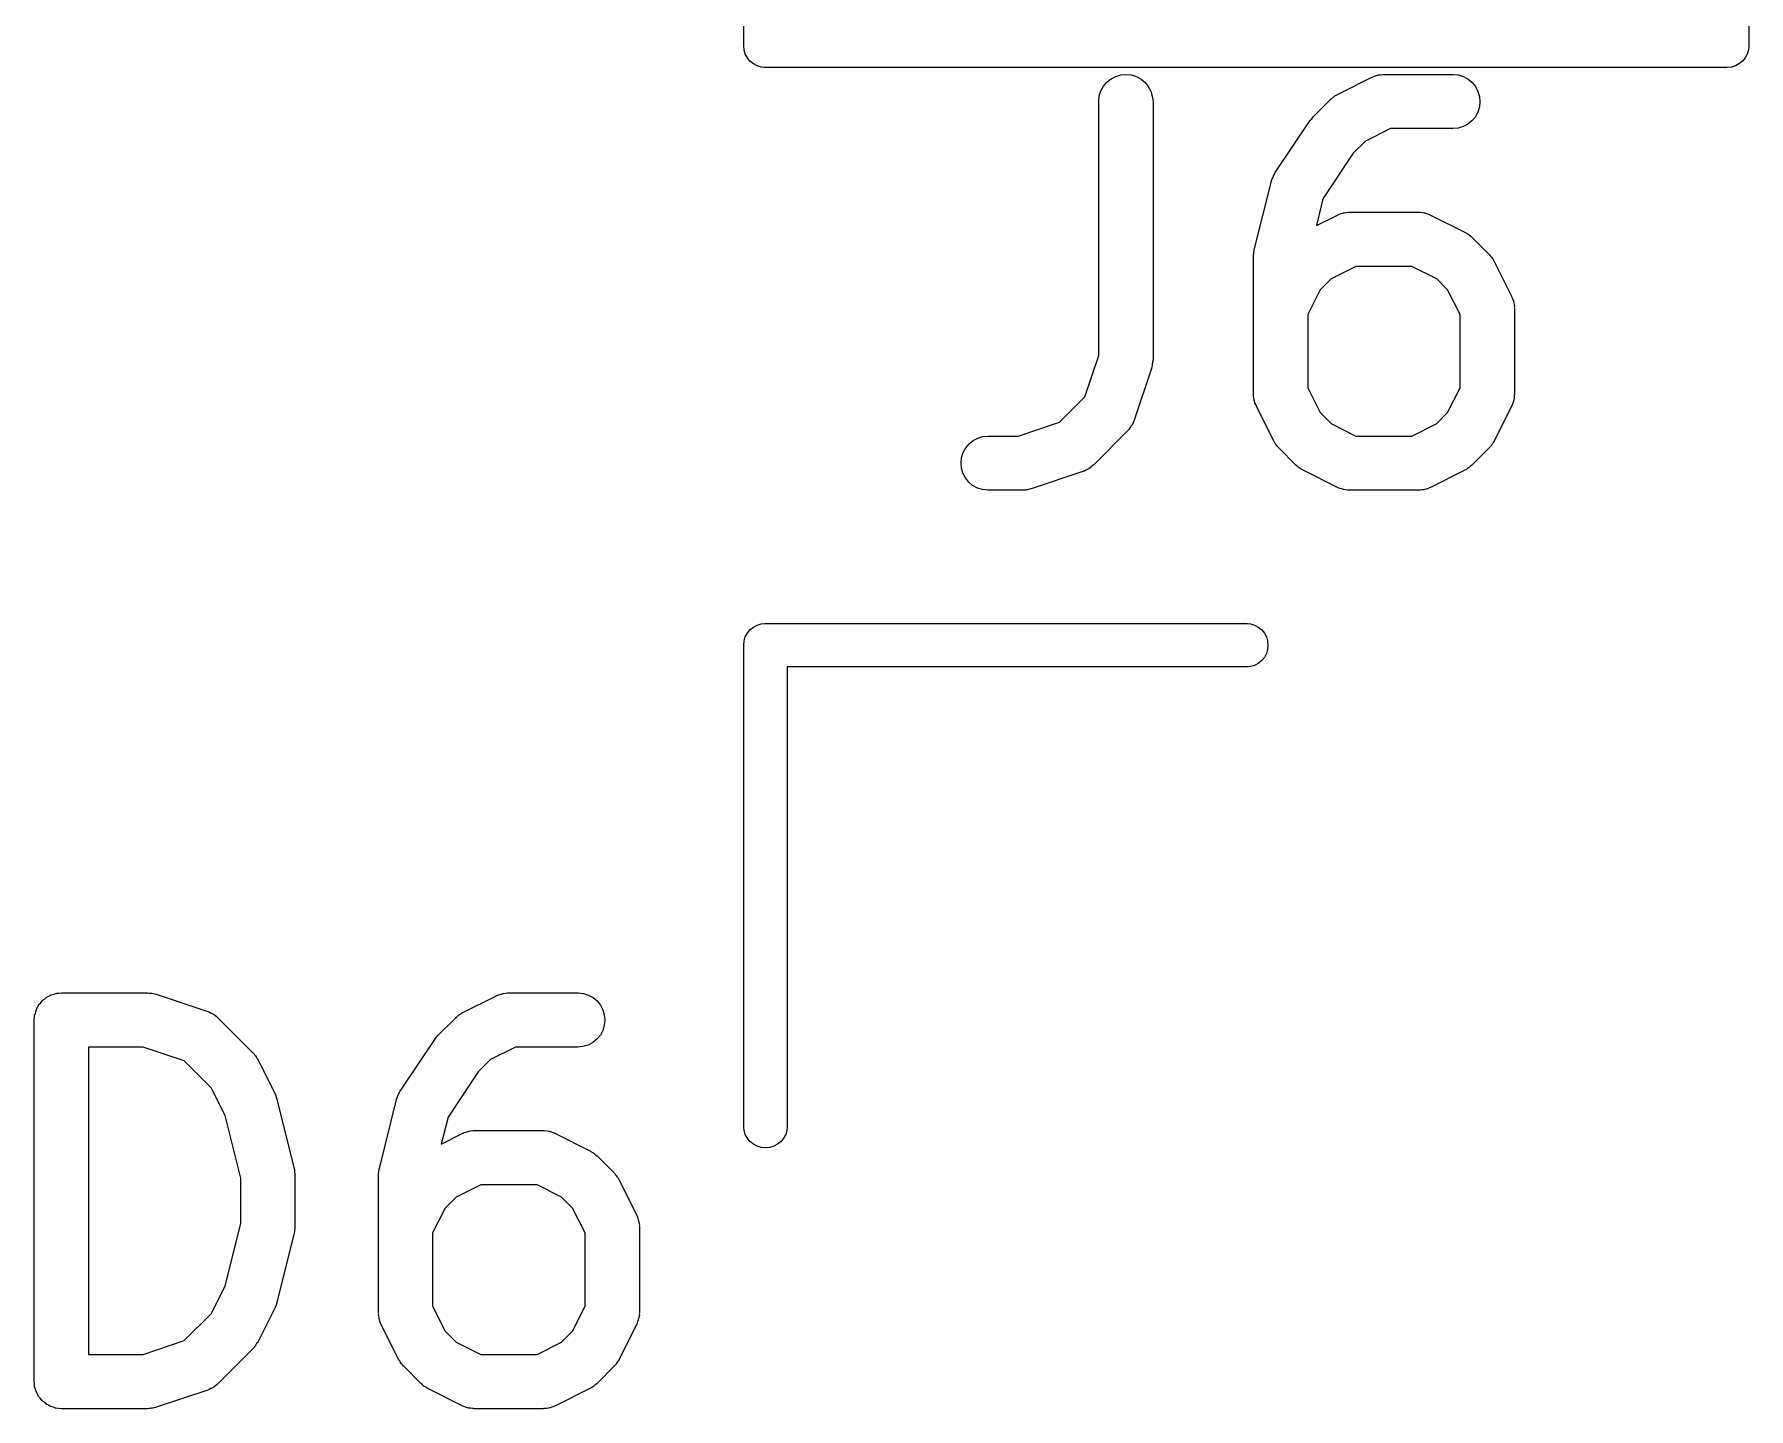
# Model space of a CAD drawing. Extents: x 96 to 150, y -148 to -38.
# Drawn here: x 139.141 to 143.884, y -90.189 to -86.388 of the extents above; entities that cross this region are included whole.
import ezdxf

# ---------------------------------------------------------------- set-up
doc = ezdxf.new("R2010")
doc.units = 0
doc.header["$MEASUREMENT"] = 0
doc.layers.add('BLACK', color=7, linetype='CONTINUOUS')

msp = doc.modelspace()

# ---------------------------------------------------------------- linework, layer by layer
at = {"layer": 'BLACK', "linetype": 'CONTINUOUS'}
for p, q in [((141.104, -86.417), (141.104, -78.7429)), ((143.884, -78.7429), (143.884, -86.4171)), ((141.104, -86.42), (141.104, -86.417)), ((143.884, -86.4171), (143.884, -86.42)), ((141.105, -86.4318), (141.104, -86.42)), ((141.108, -86.4431), (141.105, -86.4318)), ((141.114, -86.4535), (141.108, -86.4431)), ((141.121, -86.4626), (141.114, -86.4535)), ((141.131, -86.4701), (141.121, -86.4626)), ((143.867, -86.4626), (143.857, -86.4701)), ((143.874, -86.4535), (143.867, -86.4626)), ((143.88, -86.4431), (143.874, -86.4535)), ((143.883, -86.4318), (143.88, -86.4431)), ((143.884, -86.4229), (143.883, -86.4318)), ((143.884, -86.42), (143.884, -86.4229)), ((141.141, -86.4757), (141.131, -86.4701)), ((141.152, -86.4791), (141.141, -86.4757)), ((141.161, -86.48), (141.152, -86.4791)), ((141.164, -86.4803), (141.161, -86.48)), ((141.161, -86.48), (141.161, -86.48)), ((141.167, -86.48), (141.164, -86.4803)), ((143.821, -86.48), (141.167, -86.48)), ((142.108, -86.5208), (142.12, -86.5116)), ((142.12, -86.5116), (142.133, -86.5048)), ((142.133, -86.5048), (142.147, -86.5007)), ((142.147, -86.5007), (142.161, -86.4994)), ((142.161, -86.4994), (142.176, -86.5009)), ((142.176, -86.5009), (142.19, -86.5052)), ((142.19, -86.5052), (142.203, -86.5122)), ((142.203, -86.5122), (142.214, -86.5215)), ((142.746, -86.5549), (142.841, -86.5073)), ((142.841, -86.5073), (142.842, -86.5068)), ((142.842, -86.5068), (142.844, -86.5061)), ((142.844, -86.5061), (142.846, -86.505)), ((142.846, -86.505), (142.851, -86.5036)), ((142.851, -86.5036), (142.856, -86.5018)), ((142.856, -86.5018), (142.858, -86.5014)), ((142.858, -86.5014), (142.86, -86.5008)), ((142.86, -86.5008), (142.865, -86.5003)), ((142.865, -86.5003), (142.871, -86.4995)), ((142.871, -86.4995), (142.873, -86.4996)), ((142.873, -86.4996), (142.875, -86.4994)), ((142.875, -86.4994), (143.065, -86.4994)), ((143.065, -86.4994), (143.066, -86.4994)), ((143.066, -86.4994), (143.081, -86.501)), ((143.081, -86.501), (143.095, -86.5054)), ((143.095, -86.5054), (143.108, -86.5125)), ((143.824, -86.4803), (143.821, -86.48)), ((143.836, -86.4791), (143.824, -86.4803)), ((143.847, -86.4757), (143.836, -86.4791)), ((143.857, -86.4701), (143.847, -86.4757)), ((142.086, -86.5733), (142.087, -86.5588)), ((142.087, -86.5588), (142.092, -86.5448)), ((142.092, -86.5448), (142.099, -86.532)), ((142.099, -86.532), (142.108, -86.5208)), ((142.214, -86.5215), (142.223, -86.5329)), ((142.223, -86.5329), (142.23, -86.5458)), ((142.23, -86.5458), (142.234, -86.5598)), ((142.736, -86.561), (142.739, -86.5591)), ((142.739, -86.5591), (142.743, -86.5572)), ((142.743, -86.5572), (142.746, -86.5549)), ((143.108, -86.5125), (143.119, -86.5219)), ((143.119, -86.5219), (143.128, -86.5333)), ((143.128, -86.5333), (143.135, -86.5463)), ((143.135, -86.5463), (143.139, -86.5603)), ((142.086, -86.5744), (142.086, -86.5733)), ((142.086, -87.2765), (142.086, -86.5744)), ((142.234, -86.5598), (142.236, -86.5744)), ((142.236, -86.5744), (142.236, -87.2887)), ((142.679, -86.6166), (142.727, -86.569)), ((142.727, -86.5682), (142.731, -86.5656)), ((142.727, -86.569), (142.727, -86.5682)), ((142.731, -86.5656), (142.734, -86.5627)), ((142.734, -86.5627), (142.736, -86.561)), ((143.135, -86.6034), (143.128, -86.6163)), ((143.139, -86.5895), (143.135, -86.6034)), ((143.139, -86.5603), (143.14, -86.5749)), ((143.14, -86.5749), (143.139, -86.5895)), ((142.574, -86.7709), (142.67, -86.628)), ((142.67, -86.6271), (142.675, -86.6219)), ((142.67, -86.6279), (142.67, -86.6271)), ((142.67, -86.628), (142.67, -86.6279)), ((142.67, -86.6279), (142.67, -86.6279)), ((142.67, -86.6279), (142.67, -86.6279)), ((142.675, -86.6219), (142.679, -86.6166)), ((142.893, -86.6494), (142.824, -86.6836)), ((143.065, -86.6494), (142.893, -86.6494)), ((143.08, -86.648), (143.065, -86.6494)), ((143.094, -86.6437), (143.08, -86.648)), ((143.107, -86.6368), (143.094, -86.6437)), ((143.118, -86.6276), (143.107, -86.6368)), ((143.128, -86.6163), (143.118, -86.6276)), ((142.824, -86.6836), (142.79, -86.7174)), ((142.79, -86.7174), (142.706, -86.8433)), ((142.516, -86.9848), (142.564, -86.7943)), ((142.564, -86.7933), (142.566, -86.7886)), ((142.564, -86.7943), (142.564, -86.7933)), ((142.566, -86.7886), (142.568, -86.7838)), ((142.568, -86.7838), (142.569, -86.7817)), ((142.569, -86.7796), (142.572, -86.7753)), ((142.569, -86.7817), (142.569, -86.7796)), ((142.572, -86.7753), (142.574, -86.7709)), ((142.706, -86.8433), (142.688, -86.9174)), ((142.688, -86.9174), (142.746, -86.8883)), ((142.746, -86.8883), (142.747, -86.8878)), ((142.747, -86.8878), (142.749, -86.887)), ((142.749, -86.887), (142.751, -86.886)), ((142.751, -86.886), (142.756, -86.8845)), ((142.756, -86.8845), (142.761, -86.8827)), ((142.761, -86.8827), (142.763, -86.8824)), ((142.763, -86.8824), (142.765, -86.8818)), ((142.765, -86.8818), (142.77, -86.8813)), ((142.77, -86.8813), (142.775, -86.8805)), ((142.775, -86.8805), (142.778, -86.8805)), ((142.778, -86.8805), (142.78, -86.8803)), ((142.78, -86.8803), (142.97, -86.8803)), ((142.97, -86.8803), (142.971, -86.8803)), ((142.971, -86.8803), (142.973, -86.8806)), ((142.973, -86.8806), (142.976, -86.8805)), ((142.976, -86.8805), (142.981, -86.8814)), ((142.981, -86.8814), (142.986, -86.882)), ((142.986, -86.882), (142.988, -86.8826)), ((142.988, -86.8826), (142.99, -86.883)), ((142.99, -86.883), (142.995, -86.8849)), ((142.995, -86.8849), (143, -86.8864)), ((143, -86.8864), (143.002, -86.8875)), ((143.002, -86.8875), (143.004, -86.8883)), ((143.004, -86.8883), (143.099, -86.9359)), ((143.099, -86.9359), (143.1, -86.9363)), ((143.1, -86.9363), (143.103, -86.9386)), ((143.103, -86.9386), (143.107, -86.9406)), ((142.516, -86.9861), (142.516, -86.9848)), ((142.516, -86.9874), (142.516, -86.9861)), ((143.107, -86.9406), (143.11, -86.9426)), ((143.11, -86.9426), (143.112, -86.9443)), ((143.112, -86.9443), (143.115, -86.9472)), ((143.115, -86.9472), (143.118, -86.9499)), ((143.118, -86.9499), (143.166, -86.9975)), ((142.514, -86.9992), (142.515, -86.9933)), ((142.514, -87.0006), (142.514, -86.9992)), ((142.514, -87.0019), (142.514, -87.0006)), ((142.514, -87.003), (142.514, -87.0019)), ((142.514, -87.3839), (142.514, -87.003)), ((142.515, -86.9933), (142.516, -86.9874)), ((142.797, -87.0303), (142.729, -87.0646)), ((142.952, -87.0303), (142.797, -87.0303)), ((143.021, -87.0646), (142.952, -87.0303)), ((143.166, -86.9975), (143.167, -86.9983)), ((143.167, -86.9983), (143.169, -87.0016)), ((143.169, -87.0016), (143.172, -87.0046)), ((143.172, -87.0046), (143.174, -87.0073)), ((143.174, -87.0073), (143.176, -87.0097)), ((143.176, -87.0097), (143.178, -87.0135)), ((143.178, -87.0135), (143.18, -87.017)), ((143.18, -87.017), (143.228, -87.1123)), ((142.729, -87.0646), (142.698, -87.095)), ((143.051, -87.095), (143.021, -87.0646)), ((142.698, -87.095), (142.664, -87.1635)), ((143.086, -87.1635), (143.051, -87.095)), ((143.228, -87.1123), (143.228, -87.1132)), ((143.228, -87.1132), (143.229, -87.1153)), ((143.229, -87.1153), (143.23, -87.1172)), ((143.23, -87.1172), (143.231, -87.1221)), ((143.231, -87.1221), (143.233, -87.1269)), ((143.233, -87.1269), (143.234, -87.1291)), ((142.664, -87.1635), (142.664, -87.3662)), ((143.086, -87.3662), (143.086, -87.1635)), ((143.234, -87.1291), (143.234, -87.1312)), ((143.234, -87.1312), (143.235, -87.1363)), ((143.235, -87.1363), (143.236, -87.1414)), ((143.236, -87.1414), (143.235, -87.1436)), ((143.235, -87.1436), (143.236, -87.1458)), ((143.236, -87.1458), (143.236, -87.3839)), ((142.047, -87.391), (142.086, -87.2765)), ((142.232, -87.3124), (142.184, -87.4552)), ((142.233, -87.3083), (142.232, -87.3124)), ((142.234, -87.3043), (142.233, -87.3083)), ((142.235, -87.2981), (142.234, -87.3012)), ((142.234, -87.3012), (142.234, -87.3043)), ((142.236, -87.2897), (142.235, -87.2939)), ((142.235, -87.2939), (142.235, -87.2981)), ((142.236, -87.2887), (142.236, -87.2897)), ((141.977, -87.4612), (142.047, -87.391)), ((142.514, -87.3861), (142.514, -87.3839)), ((142.514, -87.3883), (142.514, -87.3861)), ((142.515, -87.3934), (142.514, -87.3883)), ((142.516, -87.3985), (142.515, -87.3934)), ((142.516, -87.4006), (142.516, -87.3985)), ((142.517, -87.4028), (142.516, -87.4006)), ((142.518, -87.4076), (142.517, -87.4028)), ((142.52, -87.4125), (142.518, -87.4076)), ((142.521, -87.4144), (142.52, -87.4125)), ((142.664, -87.3662), (142.698, -87.4347)), ((143.051, -87.4347), (143.086, -87.3662)), ((143.23, -87.4134), (143.229, -87.4154)), ((143.231, -87.4086), (143.23, -87.4134)), ((143.233, -87.4038), (143.231, -87.4086)), ((143.234, -87.3995), (143.233, -87.4016)), ((143.233, -87.4016), (143.233, -87.4038)), ((143.235, -87.3944), (143.234, -87.3995)), ((143.236, -87.385), (143.235, -87.3871)), ((143.235, -87.3871), (143.235, -87.3894)), ((143.235, -87.3894), (143.235, -87.3944)), ((143.236, -87.3839), (143.236, -87.385)), ((142.182, -87.4603), (142.18, -87.4649)), ((142.183, -87.4582), (142.182, -87.4603)), ((142.184, -87.4562), (142.183, -87.4582)), ((142.184, -87.4552), (142.184, -87.4562)), ((142.522, -87.4165), (142.521, -87.4144)), ((142.522, -87.4174), (142.522, -87.4165)), ((142.57, -87.5127), (142.522, -87.4174)), ((142.698, -87.4347), (142.729, -87.4651)), ((143.021, -87.4651), (143.051, -87.4347)), ((143.228, -87.4174), (143.18, -87.5127)), ((143.229, -87.4154), (143.228, -87.4174)), ((141.738, -87.5119), (141.751, -87.505)), ((141.751, -87.505), (141.765, -87.5008)), ((141.765, -87.5008), (141.78, -87.4994)), ((141.78, -87.4994), (141.863, -87.4994)), ((141.863, -87.4994), (141.977, -87.4612)), ((142.166, -87.4846), (142.071, -87.5798)), ((142.167, -87.4829), (142.166, -87.4846)), ((142.169, -87.4814), (142.167, -87.4829)), ((142.172, -87.4772), (142.169, -87.4814)), ((142.175, -87.4732), (142.172, -87.4772)), ((142.176, -87.4713), (142.175, -87.4732)), ((142.178, -87.4695), (142.176, -87.4713)), ((142.18, -87.4649), (142.178, -87.4695)), ((142.729, -87.4651), (142.797, -87.4994)), ((142.797, -87.4994), (142.952, -87.4994)), ((142.952, -87.4994), (143.021, -87.4651)), ((141.706, -87.5593), (141.711, -87.5453)), ((141.711, -87.5453), (141.718, -87.5324)), ((141.718, -87.5324), (141.727, -87.5212)), ((141.727, -87.5212), (141.738, -87.5119)), ((142.572, -87.5163), (142.57, -87.5127)), ((142.574, -87.52), (142.572, -87.5163)), ((142.576, -87.5224), (142.574, -87.52)), ((142.578, -87.5251), (142.576, -87.5224)), ((142.58, -87.5281), (142.578, -87.5251)), ((142.583, -87.5314), (142.58, -87.5281)), ((142.584, -87.5322), (142.583, -87.5314)), ((142.631, -87.5798), (142.584, -87.5322)), ((143.166, -87.5322), (143.118, -87.5798)), ((143.169, -87.5289), (143.166, -87.5322)), ((143.172, -87.5259), (143.169, -87.5289)), ((143.173, -87.5233), (143.172, -87.5259)), ((143.175, -87.5209), (143.173, -87.5233)), ((143.177, -87.5172), (143.175, -87.5209)), ((143.18, -87.5136), (143.177, -87.5172)), ((143.18, -87.5127), (143.18, -87.5136)), ((141.705, -87.5739), (141.706, -87.5593)), ((141.706, -87.5884), (141.705, -87.5739)), ((141.71, -87.6025), (141.706, -87.5884)), ((141.717, -87.6154), (141.71, -87.6025)), ((142.042, -87.5979), (141.899, -87.6455)), ((142.044, -87.597), (142.042, -87.5979)), ((142.046, -87.5964), (142.044, -87.597)), ((142.05, -87.594), (142.046, -87.5964)), ((142.055, -87.592), (142.05, -87.594)), ((142.057, -87.5907), (142.055, -87.592)), ((142.059, -87.5897), (142.057, -87.5907)), ((142.063, -87.5865), (142.059, -87.5897)), ((142.067, -87.5835), (142.063, -87.5865)), ((142.068, -87.5819), (142.067, -87.5835)), ((142.07, -87.5805), (142.068, -87.5819)), ((142.071, -87.5798), (142.07, -87.5805)), ((142.635, -87.5825), (142.631, -87.5798)), ((142.638, -87.5854), (142.635, -87.5825)), ((142.64, -87.5871), (142.638, -87.5854)), ((142.643, -87.5891), (142.64, -87.5871)), ((142.646, -87.5911), (142.643, -87.5891)), ((142.65, -87.5934), (142.646, -87.5911)), ((142.651, -87.5938), (142.65, -87.5934)), ((142.746, -87.6415), (142.651, -87.5938)), ((143.099, -87.5938), (143.004, -87.6415)), ((143.103, -87.5916), (143.099, -87.5938)), ((143.106, -87.5897), (143.103, -87.5916)), ((143.109, -87.5877), (143.106, -87.5897)), ((143.111, -87.5861), (143.109, -87.5877)), ((143.114, -87.5832), (143.111, -87.5861)), ((143.118, -87.5805), (143.114, -87.5832)), ((143.118, -87.5798), (143.118, -87.5805)), ((141.726, -87.6269), (141.717, -87.6154)), ((141.737, -87.6363), (141.726, -87.6269)), ((141.75, -87.6433), (141.737, -87.6363)), ((141.764, -87.6477), (141.75, -87.6433)), ((141.779, -87.6494), (141.764, -87.6477)), ((141.78, -87.6494), (141.779, -87.6494)), ((141.875, -87.6494), (141.78, -87.6494)), ((141.879, -87.649), (141.875, -87.6494)), ((141.883, -87.6489), (141.879, -87.649)), ((141.886, -87.6483), (141.883, -87.6489)), ((141.89, -87.648), (141.886, -87.6483)), ((141.894, -87.6467), (141.89, -87.648)), ((141.898, -87.6459), (141.894, -87.6467)), ((141.899, -87.6455), (141.898, -87.6459)), ((142.748, -87.6423), (142.746, -87.6415)), ((142.75, -87.6433), (142.748, -87.6423)), ((142.755, -87.6449), (142.75, -87.6433)), ((142.76, -87.6467), (142.755, -87.6449)), ((142.762, -87.6471), (142.76, -87.6467)), ((142.764, -87.6477), (142.762, -87.6471)), ((142.769, -87.6483), (142.764, -87.6477)), ((142.774, -87.6492), (142.769, -87.6483)), ((142.776, -87.6491), (142.774, -87.6492)), ((142.779, -87.6494), (142.776, -87.6491)), ((142.78, -87.6494), (142.779, -87.6494)), ((142.97, -87.6494), (142.78, -87.6494)), ((142.972, -87.6492), (142.97, -87.6494)), ((142.975, -87.6493), (142.972, -87.6492)), ((142.98, -87.6485), (142.975, -87.6493)), ((142.985, -87.648), (142.98, -87.6485)), ((142.987, -87.6473), (142.985, -87.648)), ((142.989, -87.647), (142.987, -87.6473)), ((142.994, -87.6452), (142.989, -87.647)), ((142.999, -87.6437), (142.994, -87.6452)), ((143.001, -87.6427), (142.999, -87.6437)), ((143.003, -87.6419), (143.001, -87.6427)), ((143.004, -87.6415), (143.003, -87.6419)), ((141.121, -88.0354), (141.131, -88.0279)), ((141.131, -88.0279), (141.141, -88.0223)), ((141.141, -88.0223), (141.152, -88.0189)), ((141.152, -88.0189), (141.161, -88.018)), ((141.161, -88.018), (141.164, -88.0177)), ((141.161, -88.018), (141.161, -88.018)), ((141.164, -88.0177), (141.167, -88.018)), ((141.167, -88.018), (142.497, -88.018)), ((142.497, -88.018), (142.506, -88.0189)), ((142.506, -88.0189), (142.517, -88.0223)), ((142.517, -88.0223), (142.527, -88.0279)), ((142.527, -88.0279), (142.537, -88.0354)), ((141.104, -88.078), (141.105, -88.0662)), ((141.105, -88.0662), (141.108, -88.0549)), ((141.108, -88.0549), (141.114, -88.0445)), ((141.114, -88.0445), (141.121, -88.0354)), ((142.537, -88.0354), (142.544, -88.0445)), ((142.544, -88.0445), (142.55, -88.0549)), ((142.55, -88.0549), (142.553, -88.0662)), ((142.553, -88.0662), (142.554, -88.078)), ((141.104, -88.081), (141.104, -88.078)), ((141.104, -89.4109), (141.104, -88.081)), ((142.537, -88.1206), (142.527, -88.1281)), ((142.544, -88.1115), (142.537, -88.1206)), ((142.55, -88.1011), (142.544, -88.1115)), ((142.553, -88.0898), (142.55, -88.1011)), ((142.554, -88.078), (142.553, -88.0898)), ((142.497, -88.138), (141.224, -88.138)), ((141.224, -88.138), (141.224, -89.4109)), ((142.506, -88.1371), (142.497, -88.138)), ((142.517, -88.1337), (142.506, -88.1371)), ((142.527, -88.1281), (142.517, -88.1337)), ((139.15, -89.0786), (139.154, -89.0724)), ((139.154, -89.072), (139.159, -89.0666)), ((139.154, -89.0722), (139.154, -89.072)), ((139.154, -89.0724), (139.154, -89.0722)), ((139.159, -89.0666), (139.163, -89.0612)), ((139.163, -89.0608), (139.169, -89.0564)), ((139.163, -89.061), (139.163, -89.0608)), ((139.163, -89.0612), (139.163, -89.061)), ((139.169, -89.0564), (139.174, -89.0519)), ((139.174, -89.0519), (139.175, -89.0518)), ((139.175, -89.0516), (139.181, -89.0484)), ((139.175, -89.0518), (139.175, -89.0516)), ((139.181, -89.0484), (139.187, -89.045)), ((139.187, -89.045), (139.188, -89.045)), ((139.188, -89.0448), (139.195, -89.0428)), ((139.188, -89.045), (139.188, -89.0448)), ((139.195, -89.0428), (139.201, -89.0408)), ((139.201, -89.0408), (139.202, -89.0408)), ((139.202, -89.0407), (139.209, -89.0401)), ((139.202, -89.0408), (139.202, -89.0407)), ((139.209, -89.0401), (139.216, -89.0394)), ((139.216, -89.0394), (139.454, -89.0394)), ((139.454, -89.0394), (139.455, -89.0394)), ((139.455, -89.0394), (139.459, -89.0399)), ((139.459, -89.0399), (139.463, -89.04)), ((139.463, -89.04), (139.466, -89.0407)), ((139.466, -89.0407), (139.47, -89.041)), ((139.47, -89.041), (139.474, -89.0423)), ((139.474, -89.0423), (139.478, -89.0432)), ((139.478, -89.0432), (139.621, -89.0908)), ((140.325, -89.0949), (140.42, -89.0473)), ((140.42, -89.0473), (140.421, -89.0468)), ((140.421, -89.0468), (140.423, -89.0461)), ((140.423, -89.0461), (140.425, -89.045)), ((140.425, -89.045), (140.43, -89.0436)), ((140.43, -89.0436), (140.435, -89.0418)), ((140.435, -89.0418), (140.437, -89.0414)), ((140.437, -89.0414), (140.439, -89.0408)), ((140.439, -89.0408), (140.445, -89.0403)), ((140.445, -89.0403), (140.45, -89.0395)), ((140.45, -89.0395), (140.452, -89.0396)), ((140.452, -89.0396), (140.454, -89.0394)), ((140.454, -89.0394), (140.644, -89.0394)), ((140.644, -89.0394), (140.646, -89.0394)), ((140.646, -89.0394), (140.66, -89.041)), ((140.66, -89.041), (140.674, -89.0454)), ((140.674, -89.0454), (140.687, -89.0525)), ((140.687, -89.0525), (140.698, -89.0619)), ((140.698, -89.0619), (140.707, -89.0733)), ((140.707, -89.0733), (140.714, -89.0863)), ((139.141, -89.1133), (139.142, -89.1063)), ((139.141, -89.1138), (139.141, -89.1133)), ((139.141, -89.1139), (139.141, -89.1138)), ((139.141, -89.1144), (139.141, -89.1139)), ((139.141, -89.1139), (139.141, -89.1139)), ((139.141, -90.1144), (139.141, -89.1144)), ((139.142, -89.0993), (139.143, -89.099)), ((139.142, -89.1063), (139.142, -89.0993)), ((139.143, -89.0988), (139.145, -89.0921)), ((139.143, -89.099), (139.143, -89.0988)), ((139.145, -89.0921), (139.147, -89.0853)), ((139.147, -89.0848), (139.15, -89.0786)), ((139.147, -89.0851), (139.147, -89.0848)), ((139.147, -89.0853), (139.147, -89.0851)), ((139.621, -89.0908), (139.622, -89.0912)), ((139.622, -89.0912), (139.624, -89.0921)), ((139.624, -89.0921), (139.626, -89.0928)), ((139.626, -89.0928), (139.63, -89.0952)), ((139.63, -89.0952), (139.635, -89.0973)), ((139.635, -89.0973), (139.637, -89.0986)), ((139.637, -89.0986), (139.639, -89.0997)), ((139.639, -89.0997), (139.643, -89.1029)), ((139.643, -89.1029), (139.647, -89.1059)), ((139.647, -89.1059), (139.648, -89.1076)), ((139.648, -89.1076), (139.65, -89.109)), ((139.65, -89.109), (139.745, -89.2042)), ((140.258, -89.1566), (140.306, -89.109)), ((140.306, -89.1082), (140.31, -89.1056)), ((140.306, -89.109), (140.306, -89.1082)), ((140.31, -89.1056), (140.313, -89.1027)), ((140.313, -89.1027), (140.315, -89.101)), ((140.315, -89.101), (140.318, -89.0991)), ((140.318, -89.0991), (140.322, -89.0972)), ((140.322, -89.0972), (140.325, -89.0949)), ((140.714, -89.0863), (140.718, -89.1003)), ((140.718, -89.1003), (140.719, -89.1149)), ((140.719, -89.1149), (140.718, -89.1295)), ((140.153, -89.3109), (140.249, -89.168)), ((140.249, -89.1671), (140.254, -89.1619)), ((140.249, -89.1679), (140.249, -89.1671)), ((140.249, -89.168), (140.249, -89.1679)), ((140.249, -89.1679), (140.249, -89.1679)), ((140.249, -89.1679), (140.249, -89.1679)), ((140.254, -89.1619), (140.258, -89.1566)), ((140.697, -89.1676), (140.686, -89.1768)), ((140.707, -89.1563), (140.697, -89.1676)), ((140.714, -89.1434), (140.707, -89.1563)), ((140.718, -89.1295), (140.714, -89.1434)), ((139.291, -89.1894), (139.291, -90.0394)), ((139.442, -89.1894), (139.291, -89.1894)), ((139.556, -89.2276), (139.442, -89.1894)), ((139.745, -89.2042), (139.746, -89.2049)), ((139.746, -89.2049), (139.748, -89.2082)), ((139.748, -89.2082), (139.751, -89.2113)), ((139.751, -89.2113), (139.753, -89.214)), ((139.753, -89.214), (139.755, -89.2164)), ((140.472, -89.1894), (140.403, -89.2236)), ((140.644, -89.1894), (140.472, -89.1894)), ((140.659, -89.188), (140.644, -89.1894)), ((140.673, -89.1837), (140.659, -89.188)), ((140.686, -89.1768), (140.673, -89.1837)), ((139.63, -89.3017), (139.556, -89.2276)), ((139.755, -89.2164), (139.757, -89.2201)), ((139.757, -89.2201), (139.759, -89.2237)), ((139.759, -89.2237), (139.807, -89.3189)), ((140.369, -89.2574), (140.286, -89.3833)), ((140.403, -89.2236), (140.369, -89.2574)), ((139.669, -89.3787), (139.63, -89.3017)), ((139.807, -89.3189), (139.807, -89.3199)), ((139.807, -89.3199), (139.807, -89.3202)), ((139.807, -89.3202), (139.808, -89.3205)), ((139.808, -89.3205), (139.81, -89.3271)), ((139.81, -89.3271), (139.812, -89.3336)), ((139.812, -89.3336), (139.812, -89.334)), ((139.812, -89.334), (139.812, -89.3343)), ((139.812, -89.3343), (139.86, -89.5248)), ((140.096, -89.5248), (140.143, -89.3343)), ((140.143, -89.3333), (140.145, -89.3286)), ((140.143, -89.3343), (140.143, -89.3333)), ((140.145, -89.3286), (140.147, -89.3238)), ((140.147, -89.3238), (140.148, -89.3217)), ((140.148, -89.3217), (140.149, -89.3196)), ((140.149, -89.3196), (140.151, -89.3153)), ((140.151, -89.3153), (140.153, -89.3109)), ((139.712, -89.5522), (139.669, -89.3787)), ((140.286, -89.3833), (140.267, -89.4574)), ((140.267, -89.4574), (140.325, -89.4283)), ((140.325, -89.4283), (140.326, -89.4278)), ((140.326, -89.4278), (140.328, -89.427)), ((140.328, -89.427), (140.33, -89.426)), ((140.33, -89.426), (140.335, -89.4245)), ((140.335, -89.4245), (140.34, -89.4227)), ((140.34, -89.4227), (140.342, -89.4224)), ((140.342, -89.4224), (140.344, -89.4218)), ((140.344, -89.4218), (140.349, -89.4213)), ((140.349, -89.4213), (140.354, -89.4205)), ((140.354, -89.4205), (140.357, -89.4205)), ((140.357, -89.4205), (140.359, -89.4203)), ((140.359, -89.4203), (140.549, -89.4203)), ((140.549, -89.4203), (140.55, -89.4203)), ((140.55, -89.4203), (140.552, -89.4206)), ((140.552, -89.4206), (140.555, -89.4205)), ((140.555, -89.4205), (140.56, -89.4214)), ((140.56, -89.4214), (140.565, -89.422)), ((140.565, -89.422), (140.567, -89.4226)), ((140.567, -89.4226), (140.569, -89.423)), ((140.569, -89.423), (140.574, -89.4248)), ((140.574, -89.4248), (140.579, -89.4264)), ((140.579, -89.4264), (140.581, -89.4275)), ((140.581, -89.4275), (140.583, -89.4283)), ((140.583, -89.4283), (140.678, -89.4759)), ((141.105, -89.4198), (141.104, -89.4109)), ((141.108, -89.4311), (141.105, -89.4198)), ((141.114, -89.4415), (141.108, -89.4311)), ((141.121, -89.4506), (141.114, -89.4415)), ((141.131, -89.4581), (141.121, -89.4506)), ((141.207, -89.4506), (141.197, -89.4581)), ((141.214, -89.4415), (141.207, -89.4506)), ((141.22, -89.4311), (141.214, -89.4415)), ((141.223, -89.4198), (141.22, -89.4311)), ((141.224, -89.4109), (141.223, -89.4198)), ((140.678, -89.4759), (140.679, -89.4763)), ((140.679, -89.4763), (140.682, -89.4786)), ((140.682, -89.4786), (140.686, -89.4806)), ((140.686, -89.4806), (140.689, -89.4826)), ((140.689, -89.4826), (140.691, -89.4843)), ((140.691, -89.4843), (140.694, -89.4872)), ((140.694, -89.4872), (140.698, -89.4899)), ((140.698, -89.4899), (140.745, -89.5375)), ((141.141, -89.4637), (141.131, -89.4581)), ((141.152, -89.4671), (141.141, -89.4637)), ((141.164, -89.4683), (141.152, -89.4671)), ((141.176, -89.4671), (141.164, -89.4683)), ((141.187, -89.4637), (141.176, -89.4671)), ((141.197, -89.4581), (141.187, -89.4637)), ((139.86, -89.5248), (139.86, -89.5258)), ((139.86, -89.5258), (139.861, -89.5271)), ((139.861, -89.5271), (139.861, -89.5284)), ((139.861, -89.5284), (139.861, -89.5344)), ((139.861, -89.5344), (139.862, -89.5403)), ((139.862, -89.5403), (139.862, -89.5416)), ((139.862, -89.5416), (139.862, -89.543)), ((139.862, -89.543), (139.862, -89.6858)), ((140.093, -89.5392), (140.094, -89.5333)), ((140.093, -89.5406), (140.093, -89.5392)), ((140.093, -89.5419), (140.093, -89.5406)), ((140.093, -89.543), (140.093, -89.5419)), ((140.093, -89.9239), (140.093, -89.543)), ((140.094, -89.5333), (140.095, -89.5274)), ((140.095, -89.5261), (140.096, -89.5248)), ((140.095, -89.5274), (140.095, -89.5261)), ((140.745, -89.5375), (140.746, -89.5383)), ((140.746, -89.5383), (140.748, -89.5416)), ((140.748, -89.5416), (140.751, -89.5446)), ((140.751, -89.5446), (140.753, -89.5473)), ((140.753, -89.5473), (140.755, -89.5497)), ((139.712, -89.6766), (139.712, -89.5522)), ((140.376, -89.5703), (140.308, -89.6046)), ((140.532, -89.5703), (140.376, -89.5703)), ((140.6, -89.6046), (140.532, -89.5703)), ((140.755, -89.5497), (140.757, -89.5535)), ((140.757, -89.5535), (140.759, -89.557)), ((140.759, -89.557), (140.807, -89.6523)), ((140.278, -89.635), (140.243, -89.7035)), ((140.308, -89.6046), (140.278, -89.635)), ((140.63, -89.635), (140.6, -89.6046)), ((140.665, -89.7035), (140.63, -89.635)), ((139.669, -89.8501), (139.712, -89.6766)), ((139.862, -89.6895), (139.861, -89.6955)), ((139.862, -89.6858), (139.862, -89.6869)), ((139.862, -89.6869), (139.862, -89.6882)), ((139.862, -89.6882), (139.862, -89.6895)), ((140.807, -89.6523), (140.807, -89.6532)), ((140.807, -89.6532), (140.808, -89.6553)), ((140.808, -89.6553), (140.809, -89.6572)), ((140.809, -89.6572), (140.811, -89.6621)), ((140.811, -89.6621), (140.812, -89.6669)), ((140.812, -89.6669), (140.813, -89.6691)), ((140.813, -89.6691), (140.813, -89.6712)), ((140.813, -89.6712), (140.814, -89.6763)), ((140.814, -89.6763), (140.815, -89.6814)), ((140.815, -89.6814), (140.814, -89.6836)), ((140.814, -89.6836), (140.815, -89.6858)), ((140.815, -89.6858), (140.815, -89.9239)), ((139.86, -89.704), (139.812, -89.8945)), ((139.861, -89.7014), (139.86, -89.7027)), ((139.86, -89.7027), (139.86, -89.704)), ((139.861, -89.6955), (139.861, -89.7014)), ((140.243, -89.7035), (140.243, -89.9062)), ((140.665, -89.9062), (140.665, -89.7035)), ((139.63, -89.9271), (139.669, -89.8501)), ((139.556, -90.0012), (139.63, -89.9271)), ((139.807, -89.9098), (139.759, -90.0051)), ((139.81, -89.9027), (139.807, -89.9092)), ((139.807, -89.9092), (139.807, -89.9095)), ((139.807, -89.9095), (139.807, -89.9098)), ((139.812, -89.8962), (139.81, -89.9027)), ((139.812, -89.8945), (139.812, -89.8955)), ((139.812, -89.8955), (139.812, -89.8958)), ((139.812, -89.8958), (139.812, -89.8962)), ((140.094, -89.9261), (140.093, -89.9239)), ((140.093, -89.9283), (140.094, -89.9261)), ((140.243, -89.9062), (140.278, -89.9747)), ((140.63, -89.9747), (140.665, -89.9062)), ((140.815, -89.925), (140.814, -89.9271)), ((140.814, -89.9271), (140.815, -89.9294)), ((140.815, -89.9239), (140.815, -89.925)), ((140.094, -89.9334), (140.093, -89.9283)), ((140.095, -89.9385), (140.094, -89.9334)), ((140.095, -89.9406), (140.095, -89.9385)), ((140.096, -89.9428), (140.095, -89.9406)), ((140.097, -89.9476), (140.096, -89.9428)), ((140.099, -89.9525), (140.097, -89.9476)), ((140.1, -89.9544), (140.099, -89.9525)), ((140.101, -89.9565), (140.1, -89.9544)), ((140.101, -89.9574), (140.101, -89.9565)), ((140.149, -90.0527), (140.101, -89.9574)), ((140.278, -89.9747), (140.308, -90.0051)), ((140.6, -90.0051), (140.63, -89.9747)), ((140.807, -89.9574), (140.759, -90.0527)), ((140.808, -89.9554), (140.807, -89.9574)), ((140.809, -89.9534), (140.808, -89.9554)), ((140.81, -89.9486), (140.809, -89.9534)), ((140.812, -89.9438), (140.81, -89.9486)), ((140.813, -89.9395), (140.812, -89.9416)), ((140.812, -89.9416), (140.812, -89.9438)), ((140.814, -89.9344), (140.813, -89.9395)), ((140.815, -89.9294), (140.814, -89.9344)), ((139.442, -90.0394), (139.556, -90.0012)), ((139.748, -90.0213), (139.745, -90.0246)), ((139.751, -90.0183), (139.748, -90.0213)), ((139.752, -90.0157), (139.751, -90.0183)), ((139.754, -90.0132), (139.752, -90.0157)), ((139.756, -90.0095), (139.754, -90.0132)), ((139.759, -90.006), (139.756, -90.0095)), ((139.759, -90.0051), (139.759, -90.006)), ((140.308, -90.0051), (140.376, -90.0394)), ((140.532, -90.0394), (140.6, -90.0051)), ((139.291, -90.0394), (139.442, -90.0394)), ((139.745, -90.0246), (139.65, -90.1198)), ((140.151, -90.0563), (140.149, -90.0527)), ((140.153, -90.06), (140.151, -90.0563)), ((140.155, -90.0624), (140.153, -90.06)), ((140.157, -90.0651), (140.155, -90.0624)), ((140.16, -90.0681), (140.157, -90.0651)), ((140.162, -90.0714), (140.16, -90.0681)), ((140.376, -90.0394), (140.532, -90.0394)), ((140.748, -90.0689), (140.745, -90.0722)), ((140.751, -90.0659), (140.748, -90.0689)), ((140.752, -90.0633), (140.751, -90.0659)), ((140.754, -90.0609), (140.752, -90.0633)), ((140.756, -90.0572), (140.754, -90.0609)), ((140.759, -90.0536), (140.756, -90.0572)), ((140.759, -90.0527), (140.759, -90.0536)), ((139.142, -90.1214), (139.141, -90.1144)), ((140.163, -90.0722), (140.162, -90.0714)), ((140.21, -90.1198), (140.163, -90.0722)), ((140.745, -90.0722), (140.698, -90.1198)), ((139.142, -90.1284), (139.142, -90.1214)), ((139.142, -90.1287), (139.142, -90.1284)), ((139.142, -90.1289), (139.142, -90.1287)), ((139.144, -90.1357), (139.142, -90.1289)), ((139.146, -90.1425), (139.144, -90.1357)), ((139.146, -90.1427), (139.146, -90.1425)), ((139.147, -90.143), (139.146, -90.1427)), ((139.15, -90.1492), (139.147, -90.143)), ((139.153, -90.1554), (139.15, -90.1492)), ((139.153, -90.1557), (139.153, -90.1554)), ((139.153, -90.1559), (139.153, -90.1557)), ((139.158, -90.1614), (139.153, -90.1559)), ((139.162, -90.1669), (139.158, -90.1614)), ((139.621, -90.1379), (139.478, -90.1855)), ((139.623, -90.137), (139.621, -90.1379)), ((139.625, -90.1364), (139.623, -90.137)), ((139.629, -90.134), (139.625, -90.1364)), ((139.634, -90.132), (139.629, -90.134)), ((139.636, -90.1307), (139.634, -90.132)), ((139.638, -90.1297), (139.636, -90.1307)), ((139.642, -90.1265), (139.638, -90.1297)), ((139.646, -90.1235), (139.642, -90.1265)), ((139.647, -90.1219), (139.646, -90.1235)), ((139.649, -90.1205), (139.647, -90.1219)), ((139.65, -90.1198), (139.649, -90.1205)), ((140.214, -90.1225), (140.21, -90.1198)), ((140.217, -90.1254), (140.214, -90.1225)), ((140.219, -90.1271), (140.217, -90.1254)), ((140.222, -90.1291), (140.219, -90.1271)), ((140.226, -90.1311), (140.222, -90.1291)), ((140.229, -90.1334), (140.226, -90.1311)), ((140.23, -90.1338), (140.229, -90.1334)), ((140.325, -90.1815), (140.23, -90.1338)), ((140.678, -90.1338), (140.583, -90.1815)), ((140.682, -90.1316), (140.678, -90.1338)), ((140.685, -90.1297), (140.682, -90.1316)), ((140.688, -90.1277), (140.685, -90.1297)), ((140.69, -90.1261), (140.688, -90.1277)), ((140.693, -90.1232), (140.69, -90.1261)), ((140.697, -90.1205), (140.693, -90.1232)), ((140.698, -90.1198), (140.697, -90.1205)), ((139.163, -90.167), (139.162, -90.1669)), ((139.163, -90.1672), (139.163, -90.167)), ((139.168, -90.1717), (139.163, -90.1672)), ((139.174, -90.1763), (139.168, -90.1717)), ((139.174, -90.1764), (139.174, -90.1763)), ((139.174, -90.1766), (139.174, -90.1764)), ((139.18, -90.1799), (139.174, -90.1766)), ((139.186, -90.1833), (139.18, -90.1799)), ((139.187, -90.1834), (139.186, -90.1833)), ((139.187, -90.1835), (139.187, -90.1834)), ((139.194, -90.1856), (139.187, -90.1835)), ((139.2, -90.1877), (139.194, -90.1856)), ((139.201, -90.1878), (139.2, -90.1877)), ((139.208, -90.1886), (139.201, -90.1878)), ((139.201, -90.1878), (139.201, -90.1878)), ((139.215, -90.1894), (139.208, -90.1886)), ((139.216, -90.1894), (139.215, -90.1894)), ((139.215, -90.1894), (139.215, -90.1894)), ((139.215, -90.1894), (139.215, -90.1894)), ((139.215, -90.1894), (139.215, -90.1894)), ((139.454, -90.1894), (139.216, -90.1894)), ((139.458, -90.189), (139.454, -90.1894)), ((139.462, -90.1889), (139.458, -90.189)), ((139.465, -90.1883), (139.462, -90.1889)), ((139.469, -90.188), (139.465, -90.1883)), ((139.473, -90.1867), (139.469, -90.188)), ((139.477, -90.1859), (139.473, -90.1867)), ((139.478, -90.1855), (139.477, -90.1859)), ((140.327, -90.1823), (140.325, -90.1815)), ((140.329, -90.1833), (140.327, -90.1823)), ((140.334, -90.1849), (140.329, -90.1833)), ((140.339, -90.1867), (140.334, -90.1849)), ((140.341, -90.1871), (140.339, -90.1867)), ((140.343, -90.1877), (140.341, -90.1871)), ((140.348, -90.1883), (140.343, -90.1877)), ((140.353, -90.1892), (140.348, -90.1883)), ((140.356, -90.1891), (140.353, -90.1892)), ((140.358, -90.1894), (140.356, -90.1891)), ((140.359, -90.1894), (140.358, -90.1894)), ((140.549, -90.1894), (140.359, -90.1894)), ((140.551, -90.1892), (140.549, -90.1894)), ((140.554, -90.1893), (140.551, -90.1892)), ((140.559, -90.1885), (140.554, -90.1893)), ((140.564, -90.188), (140.559, -90.1885)), ((140.566, -90.1873), (140.564, -90.188)), ((140.568, -90.187), (140.566, -90.1873)), ((140.573, -90.1852), (140.568, -90.187)), ((140.578, -90.1837), (140.573, -90.1852)), ((140.58, -90.1827), (140.578, -90.1837)), ((140.582, -90.1819), (140.58, -90.1827)), ((140.583, -90.1815), (140.582, -90.1819))]:
    msp.add_line(p, q, dxfattribs=at)

doc.saveas('drawing.dxf')
